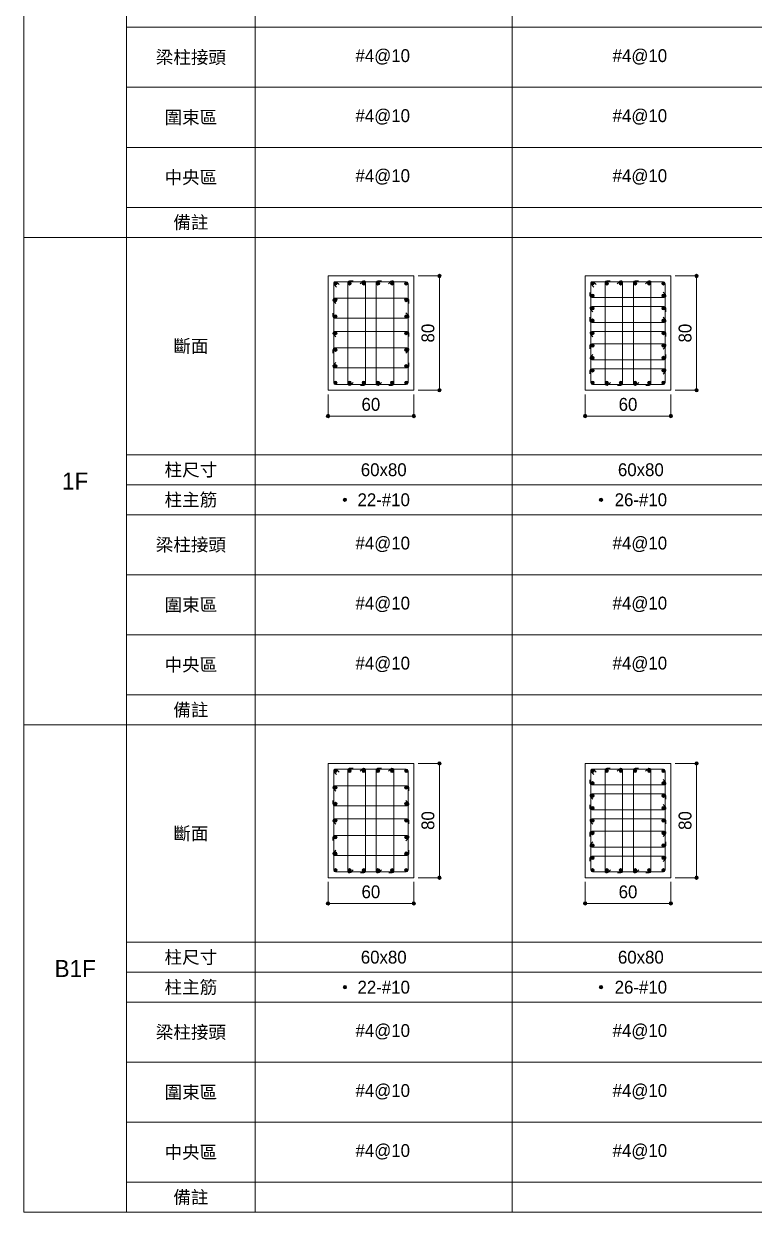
# Model space of a CAD drawing. Header units: millimetres. Extents: x 3243 to 4841, y 1871 to 4207.
# Drawn here: x 3243 to 3806, y 1871 to 2785 of the extents above; entities that cross this region are included whole.
import ezdxf
from ezdxf.enums import TextEntityAlignment as Align

# ---------------------------------------------------------------- set-up
doc = ezdxf.new("R2010")
doc.units = ezdxf.units.MM
for name, color, linetype, lineweight in [('26', 1, 'Continuous', 15), ('27', 3, 'Continuous', 15), ('DIM', 7, 'Continuous', 15), ('FL', 4, 'Continuous', 0), ('MAIN', 2, 'Continuous', 15), ('MAINBAR', 2, 'Continuous', 0), ('SECTTXT', 2, 'Continuous', 0), ('STIRRUP', 2, 'Continuous', 15), ('TEXT', 2, 'Continuous', 0), ('TIES', 3, 'Continuous', 0)]:
    doc.layers.add(name, color=color, linetype=linetype, lineweight=lineweight)
doc.styles.add('斷面標註30', font='', dxfattribs={"height": 30})
doc.styles.add('樓層符號', font='', dxfattribs={"height": 40})
doc.styles.add('項目欄', font='', dxfattribs={"height": 30})
doc.styles.get('斷面標註30').set_extended_font_data('新細明體')
doc.styles.get('樓層符號').set_extended_font_data('新細明體')
doc.styles.get('項目欄').set_extended_font_data('新細明體')

# ---------------------------------------------------------------- blocks, each defined once
blk = doc.blocks.new('VDDIM_CIRCLE')
h = blk.add_hatch(color=256)
edge = h.paths.add_edge_path()
edge.add_arc((0, 0), 0.5, 0, 180)
edge.add_arc((0, 0), 0.5, 180, 360)
h = blk.add_hatch(color=256)
edge = h.paths.add_edge_path()
edge.add_arc((0, 0), 0.5, 0, 180)
edge.add_arc((0, 0), 0.5, 180, 360)
blk.add_line((-0.5, 0), (-1, 0))
blk.add_line((-0.5, 0), (-1, 0))
blk.add_circle((0, 0), 0.5)
blk.add_circle((0, 0), 0.5)

msp = doc.modelspace()

# ---------------------------------------------------------------- hatches: boundary and pattern name
at = {"layer": 'MAIN'}
h = msp.add_hatch(color=256, dxfattribs=at)
edge = h.paths.add_edge_path()
edge.add_arc((3483.51, 2585.57), 1.32, 0, 180)
edge.add_arc((3483.51, 2585.57), 1.32, 180, 360)
h = msp.add_hatch(color=256, dxfattribs=at)
edge = h.paths.add_edge_path()
edge.add_arc((3494.42, 2585.57), 1.32, 0, 180)
edge.add_arc((3494.42, 2585.57), 1.32, 180, 360)
h = msp.add_hatch(color=256, dxfattribs=at)
edge = h.paths.add_edge_path()
edge.add_arc((3505.33, 2585.57), 1.32, 0, 180)
edge.add_arc((3505.33, 2585.57), 1.32, 180, 360)
h = msp.add_hatch(color=256, dxfattribs=at)
edge = h.paths.add_edge_path()
edge.add_arc((3516.25, 2585.57), 1.32, 0, 180)
edge.add_arc((3516.25, 2585.57), 1.32, 180, 360)
h = msp.add_hatch(color=256, dxfattribs=at)
edge = h.paths.add_edge_path()
edge.add_arc((3527.16, 2585.57), 1.32, 0, 180)
edge.add_arc((3527.16, 2585.57), 1.32, 180, 360)
h = msp.add_hatch(color=256, dxfattribs=at)
edge = h.paths.add_edge_path()
edge.add_arc((3538.07, 2585.57), 1.32, 0, 180)
edge.add_arc((3538.07, 2585.57), 1.32, 180, 360)
h = msp.add_hatch(color=256, dxfattribs=at)
edge = h.paths.add_edge_path()
edge.add_arc((3681.51, 2585.57), 1.32, 0, 180)
edge.add_arc((3681.51, 2585.57), 1.32, 180, 360)
h = msp.add_hatch(color=256, dxfattribs=at)
edge = h.paths.add_edge_path()
edge.add_arc((3692.42, 2585.57), 1.32, 0, 180)
edge.add_arc((3692.42, 2585.57), 1.32, 180, 360)
h = msp.add_hatch(color=256, dxfattribs=at)
edge = h.paths.add_edge_path()
edge.add_arc((3703.33, 2585.57), 1.32, 0, 180)
edge.add_arc((3703.33, 2585.57), 1.32, 180, 360)
h = msp.add_hatch(color=256, dxfattribs=at)
edge = h.paths.add_edge_path()
edge.add_arc((3714.25, 2585.57), 1.32, 0, 180)
edge.add_arc((3714.25, 2585.57), 1.32, 180, 360)
h = msp.add_hatch(color=256, dxfattribs=at)
edge = h.paths.add_edge_path()
edge.add_arc((3725.16, 2585.57), 1.32, 0, 180)
edge.add_arc((3725.16, 2585.57), 1.32, 180, 360)
h = msp.add_hatch(color=256, dxfattribs=at)
edge = h.paths.add_edge_path()
edge.add_arc((3736.07, 2585.57), 1.32, 0, 180)
edge.add_arc((3736.07, 2585.57), 1.32, 180, 360)
h = msp.add_hatch(color=256, dxfattribs=at)
edge = h.paths.add_edge_path()
edge.add_arc((3483.51, 2572.81), 1.32, 0, 180)
edge.add_arc((3483.51, 2572.81), 1.32, 180, 360)
h = msp.add_hatch(color=256, dxfattribs=at)
edge = h.paths.add_edge_path()
edge.add_arc((3538.07, 2572.81), 1.32, 0, 180)
edge.add_arc((3538.07, 2572.81), 1.32, 180, 360)
h = msp.add_hatch(color=256, dxfattribs=at)
edge = h.paths.add_edge_path()
edge.add_arc((3681.51, 2576), 1.32, 0, 180)
edge.add_arc((3681.51, 2576), 1.32, 180, 360)
h = msp.add_hatch(color=256, dxfattribs=at)
edge = h.paths.add_edge_path()
edge.add_arc((3736.07, 2576), 1.32, 0, 180)
edge.add_arc((3736.07, 2576), 1.32, 180, 360)
h = msp.add_hatch(color=256, dxfattribs=at)
edge = h.paths.add_edge_path()
edge.add_arc((3681.51, 2566.43), 1.32, 0, 180)
edge.add_arc((3681.51, 2566.43), 1.32, 180, 360)
h = msp.add_hatch(color=256, dxfattribs=at)
edge = h.paths.add_edge_path()
edge.add_arc((3736.07, 2566.43), 1.32, 0, 180)
edge.add_arc((3736.07, 2566.43), 1.32, 180, 360)
h = msp.add_hatch(color=256, dxfattribs=at)
edge = h.paths.add_edge_path()
edge.add_arc((3483.51, 2560.05), 1.32, 0, 180)
edge.add_arc((3483.51, 2560.05), 1.32, 180, 360)
h = msp.add_hatch(color=256, dxfattribs=at)
edge = h.paths.add_edge_path()
edge.add_arc((3538.07, 2560.05), 1.32, 0, 180)
edge.add_arc((3538.07, 2560.05), 1.32, 180, 360)
h = msp.add_hatch(color=256, dxfattribs=at)
edge = h.paths.add_edge_path()
edge.add_arc((3681.51, 2556.86), 1.32, 0, 180)
edge.add_arc((3681.51, 2556.86), 1.32, 180, 360)
h = msp.add_hatch(color=256, dxfattribs=at)
edge = h.paths.add_edge_path()
edge.add_arc((3736.07, 2556.86), 1.32, 0, 180)
edge.add_arc((3736.07, 2556.86), 1.32, 180, 360)
h = msp.add_hatch(color=256, dxfattribs=at)
edge = h.paths.add_edge_path()
edge.add_arc((3483.51, 2547.29), 1.32, 0, 180)
edge.add_arc((3483.51, 2547.29), 1.32, 180, 360)
h = msp.add_hatch(color=256, dxfattribs=at)
edge = h.paths.add_edge_path()
edge.add_arc((3538.07, 2547.29), 1.32, 0, 180)
edge.add_arc((3538.07, 2547.29), 1.32, 180, 360)
h = msp.add_hatch(color=256, dxfattribs=at)
edge = h.paths.add_edge_path()
edge.add_arc((3681.51, 2547.29), 1.32, 0, 180)
edge.add_arc((3681.51, 2547.29), 1.32, 180, 360)
h = msp.add_hatch(color=256, dxfattribs=at)
edge = h.paths.add_edge_path()
edge.add_arc((3736.07, 2547.29), 1.32, 0, 180)
edge.add_arc((3736.07, 2547.29), 1.32, 180, 360)
h = msp.add_hatch(color=256, dxfattribs=at)
edge = h.paths.add_edge_path()
edge.add_arc((3483.51, 2534.53), 1.32, 0, 180)
edge.add_arc((3483.51, 2534.53), 1.32, 180, 360)
h = msp.add_hatch(color=256, dxfattribs=at)
edge = h.paths.add_edge_path()
edge.add_arc((3538.07, 2534.53), 1.32, 0, 180)
edge.add_arc((3538.07, 2534.53), 1.32, 180, 360)
h = msp.add_hatch(color=256, dxfattribs=at)
edge = h.paths.add_edge_path()
edge.add_arc((3681.51, 2537.72), 1.32, 0, 180)
edge.add_arc((3681.51, 2537.72), 1.32, 180, 360)
h = msp.add_hatch(color=256, dxfattribs=at)
edge = h.paths.add_edge_path()
edge.add_arc((3736.07, 2537.72), 1.32, 0, 180)
edge.add_arc((3736.07, 2537.72), 1.32, 180, 360)
h = msp.add_hatch(color=256, dxfattribs=at)
edge = h.paths.add_edge_path()
edge.add_arc((3681.51, 2528.15), 1.32, 0, 180)
edge.add_arc((3681.51, 2528.15), 1.32, 180, 360)
h = msp.add_hatch(color=256, dxfattribs=at)
edge = h.paths.add_edge_path()
edge.add_arc((3736.07, 2528.15), 1.32, 0, 180)
edge.add_arc((3736.07, 2528.15), 1.32, 180, 360)
h = msp.add_hatch(color=256, dxfattribs=at)
edge = h.paths.add_edge_path()
edge.add_arc((3483.51, 2521.77), 1.32, 0, 180)
edge.add_arc((3483.51, 2521.77), 1.32, 180, 360)
h = msp.add_hatch(color=256, dxfattribs=at)
edge = h.paths.add_edge_path()
edge.add_arc((3538.07, 2521.77), 1.32, 0, 180)
edge.add_arc((3538.07, 2521.77), 1.32, 180, 360)
h = msp.add_hatch(color=256, dxfattribs=at)
edge = h.paths.add_edge_path()
edge.add_arc((3681.51, 2518.58), 1.32, 0, 180)
edge.add_arc((3681.51, 2518.58), 1.32, 180, 360)
h = msp.add_hatch(color=256, dxfattribs=at)
edge = h.paths.add_edge_path()
edge.add_arc((3736.07, 2518.58), 1.32, 0, 180)
edge.add_arc((3736.07, 2518.58), 1.32, 180, 360)
h = msp.add_hatch(color=256, dxfattribs=at)
edge = h.paths.add_edge_path()
edge.add_arc((3483.51, 2509.01), 1.32, 0, 180)
edge.add_arc((3483.51, 2509.01), 1.32, 180, 360)
h = msp.add_hatch(color=256, dxfattribs=at)
edge = h.paths.add_edge_path()
edge.add_arc((3494.42, 2509.01), 1.32, 0, 180)
edge.add_arc((3494.42, 2509.01), 1.32, 180, 360)
h = msp.add_hatch(color=256, dxfattribs=at)
edge = h.paths.add_edge_path()
edge.add_arc((3505.33, 2509.01), 1.32, 0, 180)
edge.add_arc((3505.33, 2509.01), 1.32, 180, 360)
h = msp.add_hatch(color=256, dxfattribs=at)
edge = h.paths.add_edge_path()
edge.add_arc((3516.25, 2509.01), 1.32, 0, 180)
edge.add_arc((3516.25, 2509.01), 1.32, 180, 360)
h = msp.add_hatch(color=256, dxfattribs=at)
edge = h.paths.add_edge_path()
edge.add_arc((3527.16, 2509.01), 1.32, 0, 180)
edge.add_arc((3527.16, 2509.01), 1.32, 180, 360)
h = msp.add_hatch(color=256, dxfattribs=at)
edge = h.paths.add_edge_path()
edge.add_arc((3538.07, 2509.01), 1.32, 0, 180)
edge.add_arc((3538.07, 2509.01), 1.32, 180, 360)
h = msp.add_hatch(color=256, dxfattribs=at)
edge = h.paths.add_edge_path()
edge.add_arc((3681.51, 2509.01), 1.32, 0, 180)
edge.add_arc((3681.51, 2509.01), 1.32, 180, 360)
h = msp.add_hatch(color=256, dxfattribs=at)
edge = h.paths.add_edge_path()
edge.add_arc((3692.42, 2509.01), 1.32, 0, 180)
edge.add_arc((3692.42, 2509.01), 1.32, 180, 360)
h = msp.add_hatch(color=256, dxfattribs=at)
edge = h.paths.add_edge_path()
edge.add_arc((3703.33, 2509.01), 1.32, 0, 180)
edge.add_arc((3703.33, 2509.01), 1.32, 180, 360)
h = msp.add_hatch(color=256, dxfattribs=at)
edge = h.paths.add_edge_path()
edge.add_arc((3714.25, 2509.01), 1.32, 0, 180)
edge.add_arc((3714.25, 2509.01), 1.32, 180, 360)
h = msp.add_hatch(color=256, dxfattribs=at)
edge = h.paths.add_edge_path()
edge.add_arc((3725.16, 2509.01), 1.32, 0, 180)
edge.add_arc((3725.16, 2509.01), 1.32, 180, 360)
h = msp.add_hatch(color=256, dxfattribs=at)
edge = h.paths.add_edge_path()
edge.add_arc((3736.07, 2509.01), 1.32, 0, 180)
edge.add_arc((3736.07, 2509.01), 1.32, 180, 360)
h = msp.add_hatch(color=256, dxfattribs=at)
edge = h.paths.add_edge_path()
edge.add_arc((3490.79, 2419.03), 1.32, 0, 180)
edge.add_arc((3490.79, 2419.03), 1.32, 180, 360)
h = msp.add_hatch(color=256, dxfattribs=at)
edge = h.paths.add_edge_path()
edge.add_arc((3688.01, 2419.03), 1.32, 0, 180)
edge.add_arc((3688.01, 2419.03), 1.32, 180, 360)
h = msp.add_hatch(color=256, dxfattribs=at)
edge = h.paths.add_edge_path()
edge.add_arc((3483.51, 2210.36), 1.32, 0, 180)
edge.add_arc((3483.51, 2210.36), 1.32, 180, 360)
h = msp.add_hatch(color=256, dxfattribs=at)
edge = h.paths.add_edge_path()
edge.add_arc((3494.42, 2210.36), 1.32, 0, 180)
edge.add_arc((3494.42, 2210.36), 1.32, 180, 360)
h = msp.add_hatch(color=256, dxfattribs=at)
edge = h.paths.add_edge_path()
edge.add_arc((3505.33, 2210.36), 1.32, 0, 180)
edge.add_arc((3505.33, 2210.36), 1.32, 180, 360)
h = msp.add_hatch(color=256, dxfattribs=at)
edge = h.paths.add_edge_path()
edge.add_arc((3516.25, 2210.36), 1.32, 0, 180)
edge.add_arc((3516.25, 2210.36), 1.32, 180, 360)
h = msp.add_hatch(color=256, dxfattribs=at)
edge = h.paths.add_edge_path()
edge.add_arc((3527.16, 2210.36), 1.32, 0, 180)
edge.add_arc((3527.16, 2210.36), 1.32, 180, 360)
h = msp.add_hatch(color=256, dxfattribs=at)
edge = h.paths.add_edge_path()
edge.add_arc((3538.07, 2210.36), 1.32, 0, 180)
edge.add_arc((3538.07, 2210.36), 1.32, 180, 360)
h = msp.add_hatch(color=256, dxfattribs=at)
edge = h.paths.add_edge_path()
edge.add_arc((3681.51, 2210.36), 1.32, 0, 180)
edge.add_arc((3681.51, 2210.36), 1.32, 180, 360)
h = msp.add_hatch(color=256, dxfattribs=at)
edge = h.paths.add_edge_path()
edge.add_arc((3692.42, 2210.36), 1.32, 0, 180)
edge.add_arc((3692.42, 2210.36), 1.32, 180, 360)
h = msp.add_hatch(color=256, dxfattribs=at)
edge = h.paths.add_edge_path()
edge.add_arc((3703.33, 2210.36), 1.32, 0, 180)
edge.add_arc((3703.33, 2210.36), 1.32, 180, 360)
h = msp.add_hatch(color=256, dxfattribs=at)
edge = h.paths.add_edge_path()
edge.add_arc((3714.25, 2210.36), 1.32, 0, 180)
edge.add_arc((3714.25, 2210.36), 1.32, 180, 360)
h = msp.add_hatch(color=256, dxfattribs=at)
edge = h.paths.add_edge_path()
edge.add_arc((3725.16, 2210.36), 1.32, 0, 180)
edge.add_arc((3725.16, 2210.36), 1.32, 180, 360)
h = msp.add_hatch(color=256, dxfattribs=at)
edge = h.paths.add_edge_path()
edge.add_arc((3736.07, 2210.36), 1.32, 0, 180)
edge.add_arc((3736.07, 2210.36), 1.32, 180, 360)
h = msp.add_hatch(color=256, dxfattribs=at)
edge = h.paths.add_edge_path()
edge.add_arc((3483.51, 2197.6), 1.32, 0, 180)
edge.add_arc((3483.51, 2197.6), 1.32, 180, 360)
h = msp.add_hatch(color=256, dxfattribs=at)
edge = h.paths.add_edge_path()
edge.add_arc((3538.07, 2197.6), 1.32, 0, 180)
edge.add_arc((3538.07, 2197.6), 1.32, 180, 360)
h = msp.add_hatch(color=256, dxfattribs=at)
edge = h.paths.add_edge_path()
edge.add_arc((3681.51, 2200.79), 1.32, 0, 180)
edge.add_arc((3681.51, 2200.79), 1.32, 180, 360)
h = msp.add_hatch(color=256, dxfattribs=at)
edge = h.paths.add_edge_path()
edge.add_arc((3736.07, 2200.79), 1.32, 0, 180)
edge.add_arc((3736.07, 2200.79), 1.32, 180, 360)
h = msp.add_hatch(color=256, dxfattribs=at)
edge = h.paths.add_edge_path()
edge.add_arc((3681.51, 2191.22), 1.32, 0, 180)
edge.add_arc((3681.51, 2191.22), 1.32, 180, 360)
h = msp.add_hatch(color=256, dxfattribs=at)
edge = h.paths.add_edge_path()
edge.add_arc((3736.07, 2191.22), 1.32, 0, 180)
edge.add_arc((3736.07, 2191.22), 1.32, 180, 360)
h = msp.add_hatch(color=256, dxfattribs=at)
edge = h.paths.add_edge_path()
edge.add_arc((3483.51, 2184.84), 1.32, 0, 180)
edge.add_arc((3483.51, 2184.84), 1.32, 180, 360)
h = msp.add_hatch(color=256, dxfattribs=at)
edge = h.paths.add_edge_path()
edge.add_arc((3538.07, 2184.84), 1.32, 0, 180)
edge.add_arc((3538.07, 2184.84), 1.32, 180, 360)
h = msp.add_hatch(color=256, dxfattribs=at)
edge = h.paths.add_edge_path()
edge.add_arc((3681.51, 2181.65), 1.32, 0, 180)
edge.add_arc((3681.51, 2181.65), 1.32, 180, 360)
h = msp.add_hatch(color=256, dxfattribs=at)
edge = h.paths.add_edge_path()
edge.add_arc((3736.07, 2181.65), 1.32, 0, 180)
edge.add_arc((3736.07, 2181.65), 1.32, 180, 360)
h = msp.add_hatch(color=256, dxfattribs=at)
edge = h.paths.add_edge_path()
edge.add_arc((3483.51, 2172.08), 1.32, 0, 180)
edge.add_arc((3483.51, 2172.08), 1.32, 180, 360)
h = msp.add_hatch(color=256, dxfattribs=at)
edge = h.paths.add_edge_path()
edge.add_arc((3538.07, 2172.08), 1.32, 0, 180)
edge.add_arc((3538.07, 2172.08), 1.32, 180, 360)
h = msp.add_hatch(color=256, dxfattribs=at)
edge = h.paths.add_edge_path()
edge.add_arc((3681.51, 2172.08), 1.32, 0, 180)
edge.add_arc((3681.51, 2172.08), 1.32, 180, 360)
h = msp.add_hatch(color=256, dxfattribs=at)
edge = h.paths.add_edge_path()
edge.add_arc((3736.07, 2172.08), 1.32, 0, 180)
edge.add_arc((3736.07, 2172.08), 1.32, 180, 360)
h = msp.add_hatch(color=256, dxfattribs=at)
edge = h.paths.add_edge_path()
edge.add_arc((3483.51, 2159.32), 1.32, 0, 180)
edge.add_arc((3483.51, 2159.32), 1.32, 180, 360)
h = msp.add_hatch(color=256, dxfattribs=at)
edge = h.paths.add_edge_path()
edge.add_arc((3538.07, 2159.32), 1.32, 0, 180)
edge.add_arc((3538.07, 2159.32), 1.32, 180, 360)
h = msp.add_hatch(color=256, dxfattribs=at)
edge = h.paths.add_edge_path()
edge.add_arc((3681.51, 2162.51), 1.32, 0, 180)
edge.add_arc((3681.51, 2162.51), 1.32, 180, 360)
h = msp.add_hatch(color=256, dxfattribs=at)
edge = h.paths.add_edge_path()
edge.add_arc((3736.07, 2162.51), 1.32, 0, 180)
edge.add_arc((3736.07, 2162.51), 1.32, 180, 360)
h = msp.add_hatch(color=256, dxfattribs=at)
edge = h.paths.add_edge_path()
edge.add_arc((3681.51, 2152.94), 1.32, 0, 180)
edge.add_arc((3681.51, 2152.94), 1.32, 180, 360)
h = msp.add_hatch(color=256, dxfattribs=at)
edge = h.paths.add_edge_path()
edge.add_arc((3736.07, 2152.94), 1.32, 0, 180)
edge.add_arc((3736.07, 2152.94), 1.32, 180, 360)
h = msp.add_hatch(color=256, dxfattribs=at)
edge = h.paths.add_edge_path()
edge.add_arc((3483.51, 2146.56), 1.32, 0, 180)
edge.add_arc((3483.51, 2146.56), 1.32, 180, 360)
h = msp.add_hatch(color=256, dxfattribs=at)
edge = h.paths.add_edge_path()
edge.add_arc((3538.07, 2146.56), 1.32, 0, 180)
edge.add_arc((3538.07, 2146.56), 1.32, 180, 360)
h = msp.add_hatch(color=256, dxfattribs=at)
edge = h.paths.add_edge_path()
edge.add_arc((3681.51, 2143.37), 1.32, 0, 180)
edge.add_arc((3681.51, 2143.37), 1.32, 180, 360)
h = msp.add_hatch(color=256, dxfattribs=at)
edge = h.paths.add_edge_path()
edge.add_arc((3736.07, 2143.37), 1.32, 0, 180)
edge.add_arc((3736.07, 2143.37), 1.32, 180, 360)
h = msp.add_hatch(color=256, dxfattribs=at)
edge = h.paths.add_edge_path()
edge.add_arc((3483.51, 2133.8), 1.32, 0, 180)
edge.add_arc((3483.51, 2133.8), 1.32, 180, 360)
h = msp.add_hatch(color=256, dxfattribs=at)
edge = h.paths.add_edge_path()
edge.add_arc((3494.42, 2133.8), 1.32, 0, 180)
edge.add_arc((3494.42, 2133.8), 1.32, 180, 360)
h = msp.add_hatch(color=256, dxfattribs=at)
edge = h.paths.add_edge_path()
edge.add_arc((3505.33, 2133.8), 1.32, 0, 180)
edge.add_arc((3505.33, 2133.8), 1.32, 180, 360)
h = msp.add_hatch(color=256, dxfattribs=at)
edge = h.paths.add_edge_path()
edge.add_arc((3516.25, 2133.8), 1.32, 0, 180)
edge.add_arc((3516.25, 2133.8), 1.32, 180, 360)
h = msp.add_hatch(color=256, dxfattribs=at)
edge = h.paths.add_edge_path()
edge.add_arc((3527.16, 2133.8), 1.32, 0, 180)
edge.add_arc((3527.16, 2133.8), 1.32, 180, 360)
h = msp.add_hatch(color=256, dxfattribs=at)
edge = h.paths.add_edge_path()
edge.add_arc((3538.07, 2133.8), 1.32, 0, 180)
edge.add_arc((3538.07, 2133.8), 1.32, 180, 360)
h = msp.add_hatch(color=256, dxfattribs=at)
edge = h.paths.add_edge_path()
edge.add_arc((3681.51, 2133.8), 1.32, 0, 180)
edge.add_arc((3681.51, 2133.8), 1.32, 180, 360)
h = msp.add_hatch(color=256, dxfattribs=at)
edge = h.paths.add_edge_path()
edge.add_arc((3692.42, 2133.8), 1.32, 0, 180)
edge.add_arc((3692.42, 2133.8), 1.32, 180, 360)
h = msp.add_hatch(color=256, dxfattribs=at)
edge = h.paths.add_edge_path()
edge.add_arc((3703.33, 2133.8), 1.32, 0, 180)
edge.add_arc((3703.33, 2133.8), 1.32, 180, 360)
h = msp.add_hatch(color=256, dxfattribs=at)
edge = h.paths.add_edge_path()
edge.add_arc((3714.25, 2133.8), 1.32, 0, 180)
edge.add_arc((3714.25, 2133.8), 1.32, 180, 360)
h = msp.add_hatch(color=256, dxfattribs=at)
edge = h.paths.add_edge_path()
edge.add_arc((3725.16, 2133.8), 1.32, 0, 180)
edge.add_arc((3725.16, 2133.8), 1.32, 180, 360)
h = msp.add_hatch(color=256, dxfattribs=at)
edge = h.paths.add_edge_path()
edge.add_arc((3736.07, 2133.8), 1.32, 0, 180)
edge.add_arc((3736.07, 2133.8), 1.32, 180, 360)
h = msp.add_hatch(color=256, dxfattribs=at)
edge = h.paths.add_edge_path()
edge.add_arc((3490.79, 2043.82), 1.32, 0, 180)
edge.add_arc((3490.79, 2043.82), 1.32, 180, 360)
h = msp.add_hatch(color=256, dxfattribs=at)
edge = h.paths.add_edge_path()
edge.add_arc((3688.01, 2043.82), 1.32, 0, 180)
edge.add_arc((3688.01, 2043.82), 1.32, 180, 360)

# ---------------------------------------------------------------- linework, layer by layer
at = {"layer": '26'}
for p, q in [((3243.49, 2996.2), (3243.49, 2620.99)), ((3322.69, 2620.99), (3322.69, 2996.2)), ((3322.69, 2996.2), (3322.69, 2620.99)), ((3421.69, 2996.2), (3421.69, 2620.99)), ((3421.69, 2620.99), (3421.69, 2996.2)), ((3619.69, 2996.2), (3619.69, 2620.99)), ((3619.69, 2620.99), (3619.69, 2996.2)), ((3322.69, 2782.69), (3421.69, 2782.69)), ((3421.69, 2782.69), (3619.69, 2782.69)), ((3619.69, 2782.69), (3817.69, 2782.69)), ((3322.69, 2736.49), (3421.69, 2736.49)), ((3421.69, 2736.49), (3619.69, 2736.49)), ((3619.69, 2736.49), (3817.69, 2736.49)), ((3322.69, 2690.29), (3421.69, 2690.29)), ((3421.69, 2690.29), (3619.69, 2690.29)), ((3619.69, 2690.29), (3817.69, 2690.29)), ((3322.69, 2644.09), (3421.69, 2644.09)), ((3421.69, 2644.09), (3619.69, 2644.09)), ((3619.69, 2644.09), (3817.69, 2644.09)), ((3322.69, 2620.99), (3243.49, 2620.99)), ((3243.49, 2620.99), (3243.49, 2245.78)), ((3243.49, 2620.99), (3322.69, 2620.99)), ((3421.69, 2620.99), (3322.69, 2620.99)), ((3322.69, 2620.99), (3322.69, 2245.78)), ((3322.69, 2245.78), (3322.69, 2620.99)), ((3322.69, 2620.99), (3421.69, 2620.99)), ((3421.69, 2245.78), (3421.69, 2620.99)), ((3619.69, 2620.99), (3421.69, 2620.99)), ((3421.69, 2620.99), (3421.69, 2245.78)), ((3421.69, 2620.99), (3619.69, 2620.99)), ((3619.69, 2245.78), (3619.69, 2620.99)), ((3817.69, 2620.99), (3619.69, 2620.99)), ((3619.69, 2620.99), (3619.69, 2245.78)), ((3619.69, 2620.99), (3817.69, 2620.99)), ((3322.69, 2453.68), (3421.69, 2453.68)), ((3421.69, 2453.68), (3619.69, 2453.68)), ((3619.69, 2453.68), (3817.69, 2453.68)), ((3322.69, 2430.58), (3421.69, 2430.58)), ((3421.69, 2430.58), (3619.69, 2430.58)), ((3619.69, 2430.58), (3817.69, 2430.58)), ((3322.69, 2407.48), (3421.69, 2407.48)), ((3421.69, 2407.48), (3619.69, 2407.48)), ((3619.69, 2407.48), (3817.69, 2407.48)), ((3322.69, 2361.28), (3421.69, 2361.28)), ((3421.69, 2361.28), (3619.69, 2361.28)), ((3619.69, 2361.28), (3817.69, 2361.28)), ((3322.69, 2315.08), (3421.69, 2315.08)), ((3421.69, 2315.08), (3619.69, 2315.08)), ((3619.69, 2315.08), (3817.69, 2315.08)), ((3322.69, 2268.88), (3421.69, 2268.88)), ((3421.69, 2268.88), (3619.69, 2268.88)), ((3619.69, 2268.88), (3817.69, 2268.88)), ((3243.49, 2245.78), (3322.69, 2245.78)), ((3322.69, 2245.78), (3243.49, 2245.78)), ((3243.49, 2245.78), (3243.49, 1870.57)), ((3322.69, 2245.78), (3421.69, 2245.78)), ((3322.69, 1870.57), (3322.69, 2245.78)), ((3421.69, 2245.78), (3322.69, 2245.78)), ((3322.69, 2245.78), (3322.69, 1870.57)), ((3421.69, 2245.78), (3619.69, 2245.78)), ((3421.69, 1870.57), (3421.69, 2245.78)), ((3619.69, 2245.78), (3421.69, 2245.78)), ((3421.69, 2245.78), (3421.69, 1870.57)), ((3619.69, 2245.78), (3817.69, 2245.78)), ((3619.69, 1870.57), (3619.69, 2245.78)), ((3817.69, 2245.78), (3619.69, 2245.78)), ((3619.69, 2245.78), (3619.69, 1870.57)), ((3322.69, 2078.47), (3421.69, 2078.47)), ((3421.69, 2078.47), (3619.69, 2078.47)), ((3619.69, 2078.47), (3817.69, 2078.47)), ((3322.69, 2055.37), (3421.69, 2055.37)), ((3421.69, 2055.37), (3619.69, 2055.37)), ((3619.69, 2055.37), (3817.69, 2055.37)), ((3322.69, 2032.27), (3421.69, 2032.27)), ((3421.69, 2032.27), (3619.69, 2032.27)), ((3619.69, 2032.27), (3817.69, 2032.27)), ((3322.69, 1986.07), (3421.69, 1986.07)), ((3421.69, 1986.07), (3619.69, 1986.07)), ((3619.69, 1986.07), (3817.69, 1986.07)), ((3322.69, 1939.87), (3421.69, 1939.87)), ((3421.69, 1939.87), (3619.69, 1939.87)), ((3619.69, 1939.87), (3817.69, 1939.87)), ((3322.69, 1893.67), (3421.69, 1893.67)), ((3421.69, 1893.67), (3619.69, 1893.67)), ((3619.69, 1893.67), (3817.69, 1893.67)), ((3243.49, 1870.57), (3322.69, 1870.57)), ((3322.69, 1870.57), (3421.69, 1870.57)), ((3421.69, 1870.57), (3619.69, 1870.57)), ((3619.69, 1870.57), (3817.69, 1870.57))]:
    msp.add_line(p, q, dxfattribs=at)
at = {"layer": '27'}
for p, q in [((3477.79, 2503.29), (3477.79, 2591.29)), ((3477.79, 2591.29), (3543.79, 2591.29)), ((3543.79, 2591.29), (3543.79, 2503.29)), ((3675.79, 2503.29), (3675.79, 2591.29)), ((3675.79, 2591.29), (3741.79, 2591.29)), ((3741.79, 2591.29), (3741.79, 2503.29)), ((3543.79, 2503.29), (3477.79, 2503.29)), ((3741.79, 2503.29), (3675.79, 2503.29)), ((3477.79, 2128.08), (3477.79, 2216.08)), ((3477.79, 2216.08), (3543.79, 2216.08)), ((3543.79, 2216.08), (3543.79, 2128.08)), ((3675.79, 2128.08), (3675.79, 2216.08)), ((3675.79, 2216.08), (3741.79, 2216.08)), ((3741.79, 2216.08), (3741.79, 2128.08)), ((3543.79, 2128.08), (3477.79, 2128.08)), ((3741.79, 2128.08), (3675.79, 2128.08))]:
    msp.add_line(p, q, dxfattribs=at)
at = {"layer": 'DIM'}
for p, q in [((3547.09, 2591.29), (3563.59, 2591.29)), ((3745.09, 2591.29), (3761.59, 2591.29)), ((3563.59, 2588.65), (3563.59, 2505.93)), ((3761.59, 2588.65), (3761.59, 2505.93)), ((3477.79, 2499.99), (3477.79, 2483.49)), ((3543.79, 2499.99), (3543.79, 2483.49)), ((3547.09, 2503.29), (3563.59, 2503.29)), ((3675.79, 2499.99), (3675.79, 2483.49)), ((3741.79, 2499.99), (3741.79, 2483.49)), ((3745.09, 2503.29), (3761.59, 2503.29)), ((3480.43, 2483.49), (3541.15, 2483.49)), ((3678.43, 2483.49), (3739.15, 2483.49)), ((3547.09, 2216.08), (3563.59, 2216.08)), ((3745.09, 2216.08), (3761.59, 2216.08)), ((3563.59, 2213.44), (3563.59, 2130.72)), ((3761.59, 2213.44), (3761.59, 2130.72)), ((3477.79, 2124.78), (3477.79, 2108.28)), ((3543.79, 2124.78), (3543.79, 2108.28)), ((3547.09, 2128.08), (3563.59, 2128.08)), ((3675.79, 2124.78), (3675.79, 2108.28)), ((3741.79, 2124.78), (3741.79, 2108.28)), ((3745.09, 2128.08), (3761.59, 2128.08)), ((3480.43, 2108.28), (3541.15, 2108.28)), ((3678.43, 2108.28), (3739.15, 2108.28))]:
    msp.add_line(p, q, dxfattribs=at)
at = {"layer": 'MAIN'}
for centre in [(3483.51, 2585.57), (3494.42, 2585.57), (3505.33, 2585.57), (3516.25, 2585.57), (3527.16, 2585.57), (3538.07, 2585.57), (3681.51, 2585.57), (3692.42, 2585.57), (3703.33, 2585.57), (3714.25, 2585.57), (3725.16, 2585.57), (3736.07, 2585.57), (3483.51, 2572.81), (3538.07, 2572.81), (3681.51, 2576), (3736.07, 2576), (3681.51, 2566.43), (3736.07, 2566.43), (3483.51, 2560.05), (3538.07, 2560.05), (3681.51, 2556.86), (3736.07, 2556.86), (3483.51, 2547.29), (3538.07, 2547.29), (3681.51, 2547.29), (3736.07, 2547.29), (3483.51, 2534.53), (3538.07, 2534.53), (3681.51, 2537.72), (3736.07, 2537.72), (3681.51, 2528.15), (3736.07, 2528.15), (3483.51, 2521.77), (3538.07, 2521.77), (3681.51, 2518.58), (3736.07, 2518.58), (3483.51, 2509.01), (3494.42, 2509.01), (3505.33, 2509.01), (3516.25, 2509.01), (3527.16, 2509.01), (3538.07, 2509.01), (3681.51, 2509.01), (3692.42, 2509.01), (3703.33, 2509.01), (3714.25, 2509.01), (3725.16, 2509.01), (3736.07, 2509.01), (3490.79, 2419.03), (3688.01, 2419.03), (3483.51, 2210.36), (3494.42, 2210.36), (3505.33, 2210.36), (3516.25, 2210.36), (3527.16, 2210.36), (3538.07, 2210.36), (3681.51, 2210.36), (3692.42, 2210.36), (3703.33, 2210.36), (3714.25, 2210.36), (3725.16, 2210.36), (3736.07, 2210.36), (3483.51, 2197.6), (3538.07, 2197.6), (3681.51, 2200.79), (3736.07, 2200.79), (3681.51, 2191.22), (3736.07, 2191.22), (3483.51, 2184.84), (3538.07, 2184.84), (3681.51, 2181.65), (3736.07, 2181.65), (3483.51, 2172.08), (3538.07, 2172.08), (3681.51, 2172.08), (3736.07, 2172.08), (3483.51, 2159.32), (3538.07, 2159.32), (3681.51, 2162.51), (3736.07, 2162.51), (3681.51, 2152.94), (3736.07, 2152.94), (3483.51, 2146.56), (3538.07, 2146.56), (3681.51, 2143.37), (3736.07, 2143.37), (3483.51, 2133.8), (3494.42, 2133.8), (3505.33, 2133.8), (3516.25, 2133.8), (3527.16, 2133.8), (3538.07, 2133.8), (3681.51, 2133.8), (3692.42, 2133.8), (3703.33, 2133.8), (3714.25, 2133.8), (3725.16, 2133.8), (3736.07, 2133.8), (3490.79, 2043.82), (3688.01, 2043.82)]:
    msp.add_circle(centre, 1.32, dxfattribs=at)
at = {"layer": 'STIRRUP', "linetype": 'Continuous'}
for p, q in [((3482.19, 2585.57), (3482.19, 2509.01)), ((3482.58, 2584.64), (3484.44, 2582.77)), ((3538.07, 2586.89), (3483.51, 2586.89)), ((3486.31, 2584.64), (3484.44, 2586.51)), ((3493.1, 2586.23), (3493.1, 2508.35)), ((3497.06, 2587.55), (3494.42, 2587.55)), ((3504.4, 2587.17), (3502.53, 2585.3)), ((3506.65, 2508.35), (3506.65, 2586.23)), ((3514.93, 2586.23), (3514.93, 2508.35)), ((3518.89, 2587.55), (3516.25, 2587.55)), ((3526.22, 2587.17), (3524.36, 2585.3)), ((3528.48, 2508.35), (3528.48, 2586.23)), ((3539.39, 2509.01), (3539.39, 2585.57)), ((3680.19, 2585.57), (3680.19, 2509.01)), ((3680.58, 2584.64), (3682.44, 2582.77)), ((3736.07, 2586.89), (3681.51, 2586.89)), ((3684.31, 2584.64), (3682.44, 2586.51)), ((3691.1, 2586.23), (3691.1, 2508.35)), ((3695.06, 2587.55), (3692.42, 2587.55)), ((3702.4, 2587.17), (3700.53, 2585.3)), ((3704.65, 2508.35), (3704.65, 2586.23)), ((3712.93, 2586.23), (3712.93, 2508.35)), ((3716.89, 2587.55), (3714.25, 2587.55)), ((3724.22, 2587.17), (3722.36, 2585.3)), ((3726.48, 2508.35), (3726.48, 2586.23)), ((3737.39, 2509.01), (3737.39, 2585.57)), ((3481.92, 2571.88), (3483.78, 2570.01)), ((3538.73, 2574.13), (3482.85, 2574.13)), ((3540.05, 2570.17), (3540.05, 2572.81)), ((3679.53, 2578.64), (3679.53, 2576)), ((3680.85, 2574.68), (3736.73, 2574.68)), ((3737.66, 2576.94), (3735.8, 2578.8)), ((3481.53, 2562.69), (3481.53, 2560.05)), ((3539.66, 2560.99), (3537.8, 2562.85)), ((3679.92, 2565.5), (3681.78, 2563.63)), ((3736.73, 2567.75), (3680.85, 2567.75)), ((3738.05, 2563.79), (3738.05, 2566.43)), ((3482.85, 2558.73), (3538.73, 2558.73)), ((3679.53, 2559.5), (3679.53, 2556.86)), ((3680.85, 2555.54), (3736.73, 2555.54)), ((3737.66, 2557.8), (3735.8, 2559.66)), ((3481.92, 2546.36), (3483.78, 2544.49)), ((3538.73, 2548.61), (3482.85, 2548.61)), ((3540.05, 2544.65), (3540.05, 2547.29)), ((3679.92, 2546.36), (3681.78, 2544.49)), ((3736.73, 2548.61), (3680.85, 2548.61)), ((3738.05, 2544.65), (3738.05, 2547.29)), ((3481.53, 2531.89), (3481.53, 2534.53)), ((3482.85, 2535.85), (3538.73, 2535.85)), ((3679.53, 2535.08), (3679.53, 2537.72)), ((3680.85, 2539.04), (3736.73, 2539.04)), ((3737.66, 2536.79), (3735.8, 2534.92)), ((3539.66, 2533.6), (3537.8, 2531.73)), ((3679.92, 2529.09), (3681.78, 2530.95)), ((3736.73, 2526.83), (3680.85, 2526.83)), ((3738.05, 2530.79), (3738.05, 2528.15)), ((3481.92, 2522.71), (3483.78, 2524.57)), ((3538.73, 2520.45), (3482.85, 2520.45)), ((3540.05, 2524.41), (3540.05, 2521.77)), ((3679.53, 2515.94), (3679.53, 2518.58)), ((3680.85, 2519.9), (3736.73, 2519.9)), ((3737.66, 2517.65), (3735.8, 2515.78)), ((3483.51, 2507.69), (3538.07, 2507.69)), ((3495.35, 2507.42), (3497.22, 2509.29)), ((3502.69, 2507.03), (3505.33, 2507.03)), ((3517.18, 2507.42), (3519.05, 2509.29)), ((3524.52, 2507.03), (3527.16, 2507.03)), ((3681.51, 2507.69), (3736.07, 2507.69)), ((3693.35, 2507.42), (3695.22, 2509.29)), ((3700.69, 2507.03), (3703.33, 2507.03)), ((3715.18, 2507.42), (3717.05, 2509.29)), ((3722.52, 2507.03), (3725.16, 2507.03)), ((3482.19, 2210.36), (3482.19, 2133.8)), ((3482.58, 2209.43), (3484.44, 2207.56)), ((3538.07, 2211.68), (3483.51, 2211.68)), ((3486.31, 2209.43), (3484.44, 2211.3)), ((3493.1, 2211.02), (3493.1, 2133.14)), ((3497.06, 2212.34), (3494.42, 2212.34)), ((3504.4, 2211.96), (3502.53, 2210.09)), ((3506.65, 2133.14), (3506.65, 2211.02)), ((3514.93, 2211.02), (3514.93, 2133.14)), ((3518.89, 2212.34), (3516.25, 2212.34)), ((3526.22, 2211.96), (3524.36, 2210.09)), ((3528.48, 2133.14), (3528.48, 2211.02)), ((3539.39, 2133.8), (3539.39, 2210.36)), ((3680.19, 2210.36), (3680.19, 2133.8)), ((3680.58, 2209.43), (3682.44, 2207.56)), ((3736.07, 2211.68), (3681.51, 2211.68)), ((3684.31, 2209.43), (3682.44, 2211.3)), ((3691.1, 2211.02), (3691.1, 2133.14)), ((3695.06, 2212.34), (3692.42, 2212.34)), ((3702.4, 2211.96), (3700.53, 2210.09)), ((3704.65, 2133.14), (3704.65, 2211.02)), ((3712.93, 2211.02), (3712.93, 2133.14)), ((3716.89, 2212.34), (3714.25, 2212.34)), ((3724.22, 2211.96), (3722.36, 2210.09)), ((3726.48, 2133.14), (3726.48, 2211.02)), ((3737.39, 2133.8), (3737.39, 2210.36)), ((3481.92, 2196.67), (3483.78, 2194.8)), ((3538.73, 2198.92), (3482.85, 2198.92)), ((3540.05, 2194.96), (3540.05, 2197.6)), ((3679.53, 2203.43), (3679.53, 2200.79)), ((3680.85, 2199.47), (3736.73, 2199.47)), ((3737.66, 2201.73), (3735.8, 2203.59)), ((3481.53, 2187.48), (3481.53, 2184.84)), ((3539.66, 2185.78), (3537.8, 2187.64)), ((3679.92, 2190.29), (3681.78, 2188.42)), ((3736.73, 2192.54), (3680.85, 2192.54)), ((3738.05, 2188.58), (3738.05, 2191.22)), ((3482.85, 2183.52), (3538.73, 2183.52)), ((3679.53, 2184.29), (3679.53, 2181.65)), ((3680.85, 2180.33), (3736.73, 2180.33)), ((3737.66, 2182.59), (3735.8, 2184.45)), ((3481.92, 2171.15), (3483.78, 2169.28)), ((3538.73, 2173.4), (3482.85, 2173.4)), ((3540.05, 2169.44), (3540.05, 2172.08)), ((3679.92, 2171.15), (3681.78, 2169.28)), ((3736.73, 2173.4), (3680.85, 2173.4)), ((3738.05, 2169.44), (3738.05, 2172.08)), ((3481.53, 2156.68), (3481.53, 2159.32)), ((3482.85, 2160.64), (3538.73, 2160.64)), ((3679.53, 2159.87), (3679.53, 2162.51)), ((3680.85, 2163.83), (3736.73, 2163.83)), ((3737.66, 2161.58), (3735.8, 2159.71)), ((3539.66, 2158.39), (3537.8, 2156.52)), ((3679.92, 2153.88), (3681.78, 2155.74)), ((3736.73, 2151.62), (3680.85, 2151.62)), ((3738.05, 2155.58), (3738.05, 2152.94)), ((3481.92, 2147.5), (3483.78, 2149.36)), ((3538.73, 2145.24), (3482.85, 2145.24)), ((3540.05, 2149.2), (3540.05, 2146.56)), ((3679.53, 2140.73), (3679.53, 2143.37)), ((3680.85, 2144.69), (3736.73, 2144.69)), ((3737.66, 2142.44), (3735.8, 2140.57)), ((3483.51, 2132.48), (3538.07, 2132.48)), ((3495.35, 2132.21), (3497.22, 2134.08)), ((3502.69, 2131.82), (3505.33, 2131.82)), ((3517.18, 2132.21), (3519.05, 2134.08)), ((3524.52, 2131.82), (3527.16, 2131.82)), ((3681.51, 2132.48), (3736.07, 2132.48)), ((3693.35, 2132.21), (3695.22, 2134.08)), ((3700.69, 2131.82), (3703.33, 2131.82)), ((3715.18, 2132.21), (3717.05, 2134.08)), ((3722.52, 2131.82), (3725.16, 2131.82))]:
    msp.add_line(p, q, dxfattribs=at)
for centre, start, end in [((3483.51, 2585.57), 45, 180), ((3483.51, 2585.57), 90, 225), ((3494.42, 2586.23), 90, 180), ((3505.33, 2586.23), 360, 135), ((3516.25, 2586.23), 90, 180), ((3527.16, 2586.23), 360, 135), ((3538.07, 2585.57), 0, 90), ((3681.51, 2585.57), 45, 180), ((3681.51, 2585.57), 90, 225), ((3692.42, 2586.23), 90, 180), ((3703.33, 2586.23), 360, 135), ((3714.25, 2586.23), 90, 180), ((3725.16, 2586.23), 360, 135), ((3736.07, 2585.57), 0, 90), ((3482.85, 2572.81), 90, 225), ((3538.73, 2572.81), 0, 90), ((3680.85, 2576), 180, 270), ((3736.73, 2576), 270, 45), ((3680.85, 2566.43), 90, 225), ((3736.73, 2566.43), 0, 90), ((3482.85, 2560.05), 180, 270), ((3538.73, 2560.05), 270, 45), ((3680.85, 2556.86), 180, 270), ((3736.73, 2556.86), 270, 45), ((3482.85, 2547.29), 90, 225), ((3538.73, 2547.29), 0, 90), ((3680.85, 2547.29), 90, 225), ((3736.73, 2547.29), 0, 90), ((3482.85, 2534.53), 90, 180), ((3538.73, 2534.53), 315, 90), ((3680.85, 2537.72), 90, 180), ((3736.73, 2537.72), 315, 90), ((3680.85, 2528.15), 135, 270), ((3736.73, 2528.15), 270, 0), ((3482.85, 2521.77), 135, 270), ((3538.73, 2521.77), 270, 0), ((3680.85, 2518.58), 90, 180), ((3736.73, 2518.58), 315, 90), ((3483.51, 2509.01), 180, 270), ((3494.42, 2508.35), 180, 315), ((3505.33, 2508.35), 270, 0), ((3516.25, 2508.35), 180, 315), ((3527.16, 2508.35), 270, 0), ((3538.07, 2509.01), 270, 0), ((3681.51, 2509.01), 180, 270), ((3692.42, 2508.35), 180, 315), ((3703.33, 2508.35), 270, 0), ((3714.25, 2508.35), 180, 315), ((3725.16, 2508.35), 270, 0), ((3736.07, 2509.01), 270, 0), ((3483.51, 2210.36), 45, 180), ((3483.51, 2210.36), 90, 225), ((3494.42, 2211.02), 90, 180), ((3505.33, 2211.02), 360, 135), ((3516.25, 2211.02), 90, 180), ((3527.16, 2211.02), 360, 135), ((3538.07, 2210.36), 0, 90), ((3681.51, 2210.36), 45, 180), ((3681.51, 2210.36), 90, 225), ((3692.42, 2211.02), 90, 180), ((3703.33, 2211.02), 360, 135), ((3714.25, 2211.02), 90, 180), ((3725.16, 2211.02), 360, 135), ((3736.07, 2210.36), 0, 90), ((3482.85, 2197.6), 90, 225), ((3538.73, 2197.6), 0, 90), ((3680.85, 2200.79), 180, 270), ((3736.73, 2200.79), 270, 45), ((3680.85, 2191.22), 90, 225), ((3736.73, 2191.22), 0, 90), ((3482.85, 2184.84), 180, 270), ((3538.73, 2184.84), 270, 45), ((3680.85, 2181.65), 180, 270), ((3736.73, 2181.65), 270, 45), ((3482.85, 2172.08), 90, 225), ((3538.73, 2172.08), 0, 90), ((3680.85, 2172.08), 90, 225), ((3736.73, 2172.08), 0, 90), ((3482.85, 2159.32), 90, 180), ((3538.73, 2159.32), 315, 90), ((3680.85, 2162.51), 90, 180), ((3736.73, 2162.51), 315, 90), ((3680.85, 2152.94), 135, 270), ((3736.73, 2152.94), 270, 0), ((3482.85, 2146.56), 135, 270), ((3538.73, 2146.56), 270, 0), ((3680.85, 2143.37), 90, 180), ((3736.73, 2143.37), 315, 90), ((3483.51, 2133.8), 180, 270), ((3494.42, 2133.14), 180, 315), ((3505.33, 2133.14), 270, 0), ((3516.25, 2133.14), 180, 315), ((3527.16, 2133.14), 270, 0), ((3538.07, 2133.8), 270, 0), ((3681.51, 2133.8), 180, 270), ((3692.42, 2133.14), 180, 315), ((3703.33, 2133.14), 270, 0), ((3714.25, 2133.14), 180, 315), ((3725.16, 2133.14), 270, 0), ((3736.07, 2133.8), 270, 0)]:
    msp.add_arc(centre, 1.32, start, end, dxfattribs=at)

# ---------------------------------------------------------------- block references
at = {"layer": 'DIM', "xscale": 2.64, "yscale": 2.64, "zscale": 2.64}
for p, rotation in [((3563.59, 2591.29), 90), ((3761.59, 2591.29), 90), ((3563.59, 2503.29), 270), ((3761.59, 2503.29), 270), ((3477.79, 2483.49), 180), ((3675.79, 2483.49), 180), ((3563.59, 2216.08), 90), ((3761.59, 2216.08), 90), ((3563.59, 2128.08), 270), ((3761.59, 2128.08), 270), ((3477.79, 2108.28), 180), ((3675.79, 2108.28), 180)]:
    msp.add_blockref('VDDIM_CIRCLE', p, dxfattribs=dict(at, rotation=rotation))
for p in [(3543.79, 2483.49), (3741.79, 2483.49), (3543.79, 2108.28), (3741.79, 2108.28)]:
    msp.add_blockref('VDDIM_CIRCLE', p, dxfattribs=at)

# ---------------------------------------------------------------- texts
at = {"layer": 'DIM', "color": 3, "char_height": 9.9, "attachment_point": 5, "rotation": 90, "style": '斷面標註30'}
for insert in [(3554.78, 2547.29), (3752.78, 2547.29), (3554.78, 2172.08), (3752.78, 2172.08)]:
    msp.add_mtext('\\A1;80', dxfattribs=dict(at, insert=insert))
at = {"layer": 'DIM', "color": 3, "char_height": 9.9, "attachment_point": 5, "style": '斷面標註30'}
for insert in [(3510.79, 2492.37), (3708.79, 2492.37), (3510.79, 2117.16), (3708.79, 2117.16)]:
    msp.add_mtext('\\A1;60', dxfattribs=dict(at, insert=insert))
at = {"layer": 'FL', "linetype": 'Continuous', "style": '樓層符號'}
for s, p in [('1F', (3283.09, 2433.39)), ('B1F', (3283.09, 2058.18))]:
    msp.add_text(s, height=13.2, dxfattribs=at).set_placement(p, align=Align.MIDDLE_CENTER)
at = {"layer": 'MAINBAR', "linetype": 'Continuous', "style": '項目欄'}
for s, p in [('22-#10', (3520.69, 2419.03)), ('26-#10', (3718.69, 2419.03)), ('22-#10', (3520.69, 2043.82)), ('26-#10', (3718.69, 2043.82))]:
    msp.add_text(s, height=9.9, dxfattribs=at).set_placement(p, align=Align.MIDDLE_CENTER)
at = {"layer": 'SECTTXT', "linetype": 'Continuous', "style": '項目欄'}
for p in [(3520.69, 2442.13), (3718.69, 2442.13), (3520.69, 2066.92), (3718.69, 2066.92)]:
    msp.add_text('60x80', height=9.9, dxfattribs=at).set_placement(p, align=Align.MIDDLE_CENTER)
at = {"layer": 'TEXT', "linetype": 'Continuous', "style": '項目欄'}
for s, p in [('梁柱接頭', (3372.19, 2759.59)), ('圍束區', (3372.19, 2713.39)), ('中央區', (3372.19, 2667.19)), ('備註', (3372.19, 2632.54)), ('斷面', (3372.19, 2537.34)), ('柱尺寸', (3372.19, 2442.13)), ('柱主筋', (3372.19, 2419.03)), ('梁柱接頭', (3372.19, 2384.38)), ('圍束區', (3372.19, 2338.18)), ('中央區', (3372.19, 2291.98)), ('備註', (3372.19, 2257.33)), ('斷面', (3372.19, 2162.13)), ('柱尺寸', (3372.19, 2066.92)), ('柱主筋', (3372.19, 2043.82)), ('梁柱接頭', (3372.19, 2009.17)), ('圍束區', (3372.19, 1962.97)), ('中央區', (3372.19, 1916.77)), ('備註', (3372.19, 1882.12))]:
    msp.add_text(s, height=9.9, dxfattribs=at).set_placement(p, align=Align.MIDDLE_CENTER)
at = {"layer": 'TIES', "linetype": 'Continuous', "style": '項目欄'}
for p in [(3519.94, 2760.89), (3717.94, 2760.89), (3519.94, 2714.69), (3717.94, 2714.69), (3519.94, 2668.49), (3717.94, 2668.49), (3519.94, 2385.68), (3717.94, 2385.68), (3519.94, 2339.48), (3717.94, 2339.48), (3519.94, 2293.28), (3717.94, 2293.28), (3519.94, 2010.47), (3717.94, 2010.47), (3519.94, 1964.27), (3717.94, 1964.27), (3519.94, 1918.07), (3717.94, 1918.07)]:
    msp.add_text('#4@10', height=9.9, dxfattribs=at).set_placement(p, align=Align.MIDDLE_CENTER)

doc.saveas('drawing.dxf')
